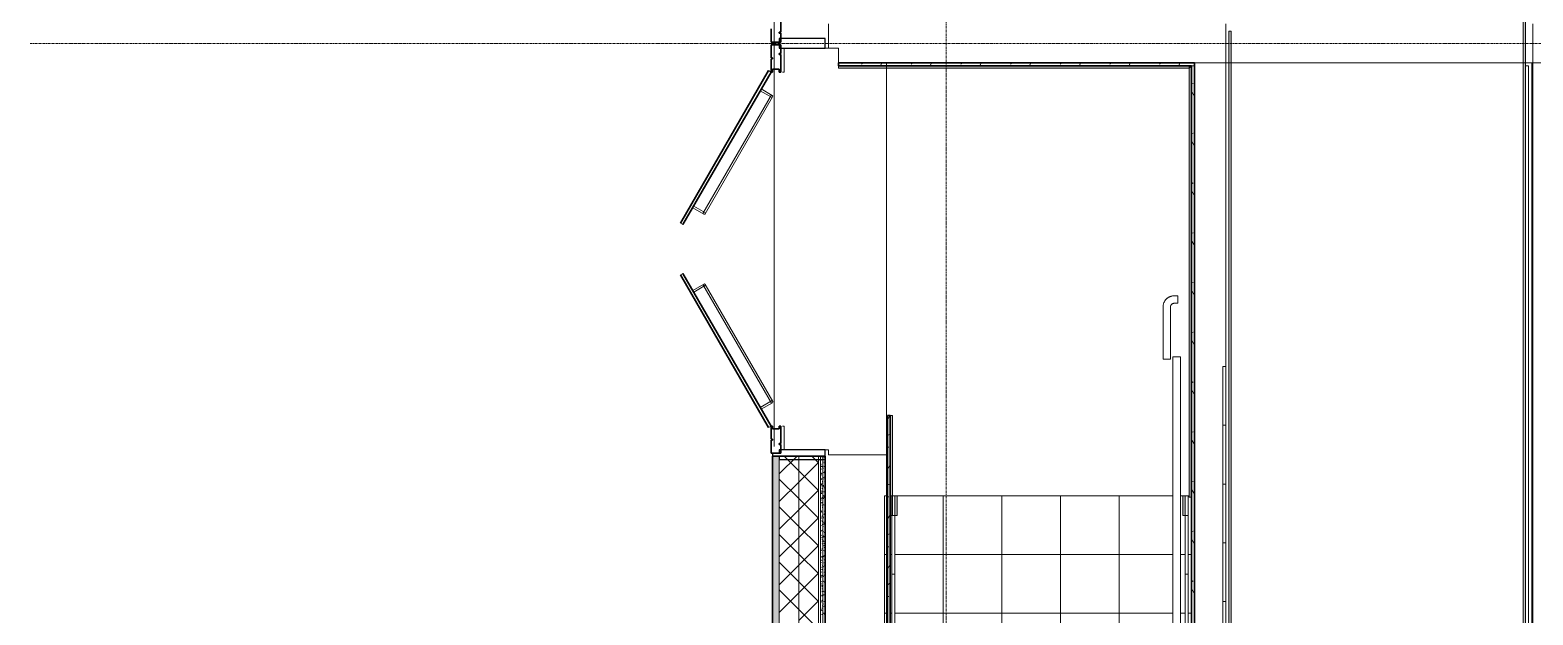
# Model space of a CAD drawing. Header units: millimetres. Extents: x -4948 to 42228, y -4856 to 69378.
# Drawn here: x -4948 to 2734, y 39174 to 42160 of the extents above; entities that cross this region are included whole.
import ezdxf

# ---------------------------------------------------------------- set-up
doc = ezdxf.new("R2010")
doc.units = ezdxf.units.MM
doc.linetypes.add('Линия сетки', pattern=[22.225, 12.7, -3.175, 3.175, -3.175])
doc.linetypes.add('Штрих 2_4 х 1_5 мм', pattern=[3.9, 2.4, -1.5])
for name, color, linetype, lineweight in [('A-DETL-THIN', 151, 'Continuous', 13), ('A-FLOR', 192, 'Continuous', 13), ('A-GLAZ-CURT', 52, 'Continuous', 9), ('A-GLAZ-CWMG', 51, 'Continuous', 9), ('A-PART', 2, 'Continuous', 9), ('A-WALL', 113, 'Continuous', 13), ('A-WALL-PATT', 111, 'Continuous', 13), ('I-WALL', 2, 'Continuous', 13), ('S-GRID', 1, 'Continuous', 30), ('S-STRS', 31, 'Continuous', 9), ('S-STRS-MBND', 31, 'Continuous', 9), ('Балясины', 7, 'Continuous', 9), ('Поручни', 7, 'Continuous', 9)]:
    doc.layers.add(name, color=color, linetype=linetype, lineweight=lineweight)

# ---------------------------------------------------------------- blocks, each defined once
blk = doc.blocks.new('Ограждение - 1 1_2_ Handrail-12537160-1 этаж отм_ _0_000 лотки')
at = {"layer": 'Балясины', "color": 253}
for p, q in [((-19.1, 0), (-19.1, -266.7)), ((-19.1, 0), (19.1, 0)), ((19.1, -266.7), (19.1, 0)), ((-38.1, -285.8), (-57.2, -285.8)), ((-57.2, -323.9), (-57.2, -285.8)), ((-57.2, -323.9), (-38.1, -323.9))]:
    blk.add_line(p, q, dxfattribs=at)
at = {"layer": 'Балясины', "color": 253, "flags": 128}
for points in [[(-38.1, -323.9), (-35.8, -323.8), (-33.5, -323.7), (-31.3, -323.4), (-29, -323.1), (-26.7, -322.7), (-24.5, -322.2), (-22.3, -321.6), (-20.1, -320.9), (-18, -320.2), (-15.8, -319.3), (-13.8, -318.4), (-11.7, -317.4), (-9.7, -316.3), (-7.7, -315.1), (-5.8, -313.9), (-4, -312.5), (-2.2, -311.1), (-0.4, -309.7), (1.3, -308.1), (2.9, -306.5), (4.5, -304.8), (5.9, -303.1), (7.4, -301.3), (8.7, -299.5), (10, -297.6), (11.2, -295.6), (12.3, -293.6), (13.3, -291.6), (14.3, -289.5), (15.2, -287.4), (16, -285.3), (16.7, -283.1), (17.3, -280.9), (17.8, -278.7), (18.2, -276.4), (18.6, -274.2), (18.8, -271.9), (19, -269.6), (19, -267.3), (19.1, -266.7)], [(-19.1, -266.7), (-19.1, -267.5), (-19.1, -268.2), (-19.2, -269), (-19.3, -269.7), (-19.4, -270.5), (-19.6, -271.2), (-19.8, -272), (-20, -272.7), (-20.3, -273.4), (-20.6, -274.1), (-20.9, -274.8), (-21.2, -275.5), (-21.6, -276.2), (-22, -276.8), (-22.4, -277.5), (-22.8, -278.1), (-23.3, -278.7), (-23.8, -279.3), (-24.3, -279.8), (-24.8, -280.4), (-25.4, -280.9), (-26, -281.4), (-26.6, -281.9), (-27.2, -282.3), (-27.8, -282.7), (-28.5, -283.1), (-29.1, -283.5), (-29.8, -283.8), (-30.5, -284.2), (-31.2, -284.5), (-31.9, -284.7), (-32.6, -285), (-33.4, -285.2), (-34.1, -285.3), (-34.9, -285.5), (-35.6, -285.6), (-36.4, -285.7), (-37.1, -285.7), (-37.9, -285.7), (-38.1, -285.8)]]:
    blk.add_lwpolyline(points, dxfattribs=at)
blk = doc.blocks.new('27ELB-RD-AR-0000-BIM_rvt-1-1 этаж отм_ _0_000 лотки')
at = {"layer": 'A-WALL-PATT', "lineweight": 5}
for points in [[(2696.3, 38756), (2696.3, 44377.1), (2684.3, 44377.1), (2684.3, 38756)], [(1178.9, 38757.1), (1190.9, 38757.1), (1190.9, 42154.2), (1178.9, 42154.2), (1178.9, 38858.5)], [(-816.1, 41965.1), (976.9, 41965.1), (988.9, 41977.1), (-816.1, 41977.1)], [(976.9, 39774.9), (988.9, 39774.9), (988.9, 41977.1), (976.9, 41977.1), (976.9, 39941.5)], [(-539.1, 39782.1), (-539.1, 40192.1), (-551.1, 40192.1), (-551.1, 39782.1)], [(-539.1, 39682.1), (-539.1, 39782.1), (-551.1, 39782.1), (-551.1, 39682.1)], [(956.4, 39682.1), (956.4, 39782.1), (944.4, 39782.1), (944.4, 39682.1)]]:
    blk.add_hatch(color=252, dxfattribs=at).paths.add_polyline_path(points, flags=0)
at = {"layer": 'A-WALL-PATT', "lineweight": 9}
for points in [[(-1118.2, 37899.1), (-1118.2, 39985.1), (-1153.2, 39985.1), (-1153.2, 37899.1)], [(-528.6, 39682.1), (-516.6, 39682.1), (-516.6, 39782.1), (-528.6, 39782.1)]]:
    blk.add_hatch(color=252, dxfattribs=at).paths.add_polyline_path(points, flags=0)
at = {"layer": 'A-DETL-THIN', "color": 252, "lineweight": 9}
blk.add_line((-1143.8, 44113.1), (-1143.8, 40033.1), dxfattribs=at)
at = {"layer": 'A-FLOR', "color": 252, "lineweight": 9}
for p, q in [((1163.9, 42192.1), (1163.9, 41992.1)), ((2733.9, 41992.1), (2733.9, 42192.1)), ((-1093.8, 42067.1), (-1093.8, 41946.1)), ((-866.3, 42067.1), (-883.2, 42067.1)), ((-816.1, 42067.1), (-866.3, 42067.1)), ((-816.1, 41992.1), (-816.1, 42067.1)), ((-1093.8, 41946.1), (-1101.3, 41946.1)), ((1163.9, 41992.1), (1178.9, 41992.1)), ((1178.9, 41992.1), (1163.9, 41992.1)), ((1163.9, 41992.1), (1163.9, 38957.1)), ((1190.9, 41992.1), (2684.3, 41992.1)), ((2684.3, 41992.1), (1190.9, 41992.1)), ((2696.3, 41992.1), (2733.9, 41992.1)), ((2733.9, 41992.1), (2696.3, 41992.1)), ((2733.9, 38612.1), (2733.9, 41992.1)), ((-1101.3, 40138.1), (-1093.8, 40138.1)), ((-1093.8, 40138.1), (-1093.8, 40017.1)), ((-883.2, 40017.1), (-866.3, 40017.1)), ((-866.3, 40017.1), (-866.3, 39992.1)), ((-866.3, 39992.1), (-566.1, 39992.1)), ((-516.6, 39782.1), (893.5, 39782.1)), ((931.6, 39782.1), (944.4, 39782.1)), ((971.4, 39782.1), (976.9, 39782.1))]:
    blk.add_line(p, q, dxfattribs=at)
at = {"layer": 'A-GLAZ-CURT', "color": 252, "lineweight": 35}
for p, q in [((-1110.7, 42149.1), (-1110.7, 42238.1)), ((-1160.7, 42166.1), (-1160.7, 42099.1)), ((-1160.7, 42099.1), (-1110.7, 42099.1)), ((-1118.7, 42144.1), (-1118.7, 42149.1)), ((-1118.7, 42149.1), (-1110.7, 42149.1)), ((-1110.7, 42144.1), (-1118.7, 42144.1)), ((-1110.7, 42099.1), (-1110.7, 42144.1)), ((-1160.7, 42085.1), (-1160.7, 42018.1)), ((-1110.7, 42085.1), (-1160.7, 42085.1)), ((-1118.7, 42035.1), (-1118.7, 42040.1)), ((-1118.7, 42040.1), (-1110.7, 42040.1)), ((-1110.7, 42035.1), (-1118.7, 42035.1)), ((-1110.7, 42040.1), (-1110.7, 42085.1)), ((-1110.7, 41946.1), (-1110.7, 42035.1)), ((-1173.7, 41953.6), (-1623.7, 41174.2)), ((-1160.7, 41946.1), (-1610.7, 41166.7)), ((-1160.7, 42018.1), (-1152.7, 42018.1)), ((-1152.7, 42013.1), (-1160.7, 42013.1)), ((-1160.7, 42013.1), (-1160.7, 41946.1)), ((-1160.7, 41946.1), (-1153.2, 41946.1)), ((-1153.2, 41946.1), (-1153.2, 41960.1)), ((-1153.2, 41960.1), (-1118.2, 41960.1)), ((-1152.7, 42018.1), (-1152.7, 42013.1)), ((-1118.2, 41960.1), (-1118.2, 41946.1)), ((-1118.2, 41946.1), (-1110.7, 41946.1)), ((-1173.7, 40130.6), (-1623.7, 40910)), ((-1160.7, 40138.1), (-1610.7, 40917.5)), ((-1153.2, 40138.1), (-1160.7, 40138.1)), ((-1160.7, 40138.1), (-1160.7, 40071.1)), ((-1153.2, 40124.1), (-1153.2, 40138.1)), ((-1118.2, 40124.1), (-1153.2, 40124.1)), ((-1110.7, 40138.1), (-1118.2, 40138.1)), ((-1118.2, 40138.1), (-1118.2, 40124.1)), ((-1110.7, 40049.1), (-1110.7, 40138.1)), ((-1160.7, 40071.1), (-1152.7, 40071.1)), ((-1160.7, 40066.1), (-1160.7, 39999.1)), ((-1152.7, 40066.1), (-1160.7, 40066.1)), ((-1152.7, 40071.1), (-1152.7, 40066.1)), ((-1118.7, 40044.1), (-1118.7, 40049.1)), ((-1118.7, 40049.1), (-1110.7, 40049.1)), ((-1110.7, 40044.1), (-1118.7, 40044.1)), ((-1110.7, 39999.1), (-1110.7, 40044.1)), ((-1160.7, 39999.1), (-1110.7, 39999.1))]:
    blk.add_line(p, q, dxfattribs=at)
at = {"layer": 'A-GLAZ-CURT', "color": 252}
for p, q in [((-1160.7, 41946.1), (-1173.7, 41953.6)), ((-1508.4, 41223.1), (-1158.4, 41829.3)), ((-1497.3, 41222.4), (-1152.3, 41820)), ((-1154.8, 41815.7), (-1215.7, 41850.8)), ((-1154.1, 41826.8), (-1210.7, 41859.5)), ((-1504.1, 41220.6), (-1560.7, 41253.3)), ((-1494.8, 41226.8), (-1555.7, 41261.9)), ((-1610.7, 41166.7), (-1623.7, 41174.2)), ((-1610.7, 40917.5), (-1623.7, 40910)), ((-1504.1, 40863.6), (-1560.7, 40830.9)), ((-1494.8, 40857.4), (-1555.7, 40822.3)), ((-1508.4, 40861.1), (-1158.3, 40254.6)), ((-1497.3, 40861.7), (-1152.1, 40263.9)), ((-1154.6, 40268.2), (-1215.5, 40233.1)), ((-1153.9, 40257.1), (-1210.5, 40224.4)), ((-1160.7, 40138.1), (-1173.7, 40130.6))]:
    blk.add_line(p, q, dxfattribs=at)
for centre, start, end in [((-1156.6, 41822.5), 330, 60), ((-1501.6, 41224.9), 240, 330), ((-1501.6, 40859.2), 30, 120), ((-1156.4, 40261.4), 300, 30)]:
    blk.add_arc(centre, 5, start, end, dxfattribs=at)
at = {"layer": 'A-GLAZ-CWMG', "color": 252, "lineweight": 25, "extrusion": (0, 0, -1)}
for p, q in [((-1118.2, 42099.1), (-1153.2, 42099.1)), ((-1153.2, 42099.1), (-1153.2, 42085.1)), ((-883.2, 42117.1), (-1118.2, 42117.1)), ((-1118.2, 42117.1), (-1118.2, 42099.1)), ((-883.2, 42067.1), (-883.2, 42117.1)), ((-1153.2, 42085.1), (-1118.2, 42085.1)), ((-1118.2, 42085.1), (-1118.2, 42067.1)), ((-1118.2, 42067.1), (-883.2, 42067.1)), ((-1118.2, 39999.1), (-1153.2, 39999.1)), ((-1153.2, 39999.1), (-1153.2, 39985.1)), ((-1153.2, 39985.1), (-1118.2, 39985.1)), ((-883.2, 40017.1), (-1118.2, 40017.1)), ((-1118.2, 40017.1), (-1118.2, 39999.1)), ((-1118.2, 39985.1), (-1118.2, 39967.1)), ((-1118.2, 39967.1), (-883.2, 39967.1)), ((-883.2, 39967.1), (-883.2, 40017.1))]:
    blk.add_line(p, q, dxfattribs=at)
at = {"layer": 'A-PART', "color": 252, "lineweight": 18}
for p, q in [((1003.9, 41977.1), (988.9, 41977.1)), ((988.9, 41977.1), (988.9, 36490.4)), ((1003.9, 36490.4), (1003.9, 41977.1))]:
    blk.add_line(p, q, dxfattribs=at)
at = {"layer": 'A-PART', "color": 252}
for p, q in [((-543.6, 39682.1), (-543.6, 39782.1)), ((-543.6, 39782.1), (-528.6, 39782.1)), ((-528.6, 39782.1), (-528.6, 39682.1)), ((956.4, 39682.1), (956.4, 39782.1)), ((956.4, 39782.1), (971.4, 39782.1)), ((971.4, 39782.1), (971.4, 39682.1)), ((-543.6, 39382.1), (-543.6, 39682.1)), ((-543.6, 39682.1), (-528.6, 39682.1)), ((-528.6, 39682.1), (-528.6, 39382.1)), ((956.4, 39382.1), (956.4, 39682.1)), ((956.4, 39682.1), (971.4, 39682.1)), ((971.4, 39682.1), (971.4, 39382.1)), ((-543.6, 39082.1), (-543.6, 39382.1)), ((-543.6, 39382.1), (-528.6, 39382.1)), ((-528.6, 39382.1), (-528.6, 39082.1)), ((956.4, 39082.1), (956.4, 39382.1)), ((956.4, 39382.1), (971.4, 39382.1)), ((971.4, 39382.1), (971.4, 39082.1))]:
    blk.add_line(p, q, dxfattribs=at)
at = {"layer": 'A-WALL', "color": 252, "lineweight": 35}
for p, q in [((-1153.2, 39985.1), (-1153.2, 37899.1)), ((-883.2, 39985.1), (-1153.2, 39985.1)), ((-883.2, 37899.1), (-883.2, 39985.1))]:
    blk.add_line(p, q, dxfattribs=at)
at = {"layer": 'A-WALL', "color": 252, "lineweight": 9}
for p, q in [((-1118.2, 37899.1), (-1118.2, 39985.1)), ((-1018.2, 37899.1), (-1018.2, 39985.1)), ((-918.2, 37899.1), (-918.2, 39985.1)), ((-908.2, 37899.1), (-908.2, 39985.1)), ((-895.7, 37899.1), (-895.7, 39985.1))]:
    blk.add_line(p, q, dxfattribs=at)
at = {"layer": 'A-WALL-PATT', "color": 252, "lineweight": 9}
for p, q in [((2684.3, 44377.1), (2684.3, 38756)), ((2696.3, 38756), (2696.3, 44377.1)), ((1178.9, 42154.2), (1190.9, 42154.2)), ((1178.9, 38757.1), (1178.9, 42154.2)), ((1190.9, 42154.2), (1190.9, 38757.1)), ((-816.1, 41965.1), (-816.1, 41977.1)), ((-816.1, 41965.1), (976.9, 41965.1)), ((976.9, 39774.9), (976.9, 41977.1)), ((988.9, 41977.1), (976.9, 41965.1)), ((-551.1, 40192.1), (-539.1, 40192.1)), ((-539.1, 39782.1), (-539.1, 40192.1)), ((-539.1, 39782.1), (-551.1, 39782.1)), ((-551.1, 39782.1), (-539.1, 39782.1)), ((-539.1, 39682.1), (-539.1, 39782.1)), ((-516.6, 39782.1), (-528.6, 39782.1)), ((-528.6, 39782.1), (-528.6, 39682.1)), ((-516.6, 39682.1), (-516.6, 39782.1)), ((944.4, 39782.1), (944.4, 39682.1)), ((956.4, 39782.1), (944.4, 39782.1)), ((956.4, 39682.1), (956.4, 39782.1)), ((988.9, 39774.9), (976.9, 39774.9)), ((-539.1, 39682.1), (-551.1, 39682.1)), ((-528.6, 39682.1), (-516.6, 39682.1)), ((944.4, 39682.1), (956.4, 39682.1))]:
    blk.add_line(p, q, dxfattribs=at)
at = {"layer": 'A-WALL-PATT', "color": 252, "linetype": 'Continuous', "lineweight": 9}
for p, q in [((-698.6, 41986), (-686.5, 41992.1)), ((-601.4, 41977.1), (-593.9, 41992.1)), ((-444.6, 41986), (-432.5, 41992.1)), ((-347.4, 41977.1), (-339.9, 41992.1)), ((-190.6, 41986), (-178.5, 41992.1)), ((-93.4, 41977.1), (-85.9, 41992.1)), ((63.4, 41986), (75.5, 41992.1)), ((160.6, 41977.1), (168.1, 41992.1)), ((317.4, 41986), (329.5, 41992.1)), ((414.6, 41977.1), (422.1, 41992.1)), ((571.4, 41986), (583.5, 41992.1)), ((668.6, 41977.1), (676.1, 41992.1)), ((825.4, 41986), (837.5, 41992.1)), ((922.6, 41977.1), (930.1, 41992.1)), ((988.9, 41883.6), (996.5, 41887.4)), ((1003.9, 41820), (988.9, 41850)), ((988.9, 41629.6), (996.5, 41633.4)), ((1003.9, 41566), (988.9, 41596)), ((988.9, 41375.6), (996.5, 41379.4)), ((1003.9, 41312), (988.9, 41342)), ((988.9, 41121.6), (996.5, 41125.4)), ((1003.9, 41058), (988.9, 41088)), ((988.9, 40867.6), (996.5, 40871.4)), ((1003.9, 40804), (988.9, 40834)), ((988.9, 40613.6), (996.5, 40617.4)), ((1003.9, 40550), (988.9, 40580)), ((988.9, 40359.6), (996.5, 40363.4)), ((1003.9, 40296), (988.9, 40326)), ((-566.1, 40168.1), (-555.8, 40188.8)), ((988.9, 40105.6), (996.5, 40109.4)), ((-566.1, 40090.1), (-551.1, 40097.6)), ((-566.1, 40030.4), (-558.8, 40030.4)), ((1003.9, 40042), (988.9, 40072)), ((-1118.2, 39894), (-1027.1, 39985.1)), ((-1018.2, 39909), (-1094.2, 39985.1)), ((-1018.2, 39852.6), (-918.2, 39952.6)), ((-918.2, 39950.5), (-952.8, 39985.1)), ((-908.2, 39961.8), (-906.5, 39960.7)), ((-908, 39982.5), (-905.5, 39980.2)), ((-906.9, 39964.1), (-903.6, 39964.6)), ((-906.5, 39966.6), (-903.9, 39968.7)), ((-900.3, 39982), (-897.4, 39980.2)), ((-896.6, 39965.5), (-895.7, 39965.6)), ((-895.7, 39965.6), (-893.2, 39965.9)), ((-895.3, 39970.9), (-893, 39968.8)), ((-893, 39968.8), (-893, 39968.8)), ((-893, 39968.8), (-890.5, 39966.5)), ((-891.2, 39978.4), (-888.5, 39980.4)), ((-890.4, 39953.9), (-887.7, 39956)), ((-890, 39950.2), (-887.2, 39948.4)), ((-918.2, 39809), (-1018.2, 39909)), ((-908.2, 39886), (-906.2, 39884.7)), ((-907.5, 39935.9), (-905.1, 39933.8)), ((-907.3, 39898.3), (-904, 39898.8)), ((-906.2, 39888.7), (-903.7, 39886.4)), ((-905.7, 39942.2), (-903.1, 39944.2)), ((-905.1, 39933.8), (-905.1, 39933.8)), ((-905.1, 39933.8), (-902.7, 39931.5)), ((-904.9, 39917.7), (-902.3, 39919.7)), ((-904.4, 39934.1), (-901.6, 39932.3)), ((-904.1, 39893.2), (-901.5, 39895.3)), ((-903.3, 39868.8), (-900.7, 39870.8)), ((-902.6, 39931.8), (-899.3, 39932.3)), ((-899, 39930.7), (-896.2, 39928.9)), ((-895.2, 39932.8), (-891.9, 39933.2)), ((-894.1, 39923.7), (-891.6, 39921.4)), ((-894.1, 39902.3), (-891.3, 39900.5)), ((-893.6, 39877.1), (-891.2, 39874.9)), ((-891.2, 39874.9), (-891.2, 39874.9)), ((-891.2, 39874.9), (-888.8, 39872.7)), ((-890.9, 39900.5), (-887.6, 39900.9)), ((-889.6, 39929.4), (-886.9, 39931.5)), ((-888.8, 39905), (-886.1, 39907)), ((-888.8, 39898.9), (-885.9, 39897.1)), ((-888, 39880.5), (-885.3, 39882.5)), ((-884.9, 39934.2), (-883.2, 39934.4)), ((-883.9, 39870.5), (-883.2, 39870)), ((-883.5, 39901.5), (-883.2, 39901.5)), ((-566.1, 39914.1), (-555.8, 39934.8)), ((-1018.2, 39767.6), (-1118.2, 39867.6)), ((-1118.2, 39752.6), (-1018.2, 39852.6)), ((-1018.2, 39711.2), (-918.2, 39811.2)), ((-907.8, 39835.2), (-905, 39833.4)), ((-906.4, 39799.8), (-903.1, 39800.2)), ((-905.9, 39865.6), (-902.6, 39866.1)), ((-905.7, 39842.1), (-903.4, 39839.9)), ((-904.5, 39794.8), (-902, 39792.5)), ((-903.4, 39839.9), (-903.4, 39839.9)), ((-903.4, 39839.9), (-900.9, 39837.7)), ((-902.9, 39806.8), (-900.1, 39805)), ((-902.5, 39844.3), (-899.9, 39846.3)), ((-901.7, 39833.3), (-898.3, 39833.7)), ((-901.7, 39819.8), (-899.1, 39821.9)), ((-900.9, 39795.3), (-898.3, 39797.4)), ((-898.8, 39854.7), (-896, 39852.9)), ((-897.5, 39803.4), (-895.7, 39802.2)), ((-895.7, 39802.2), (-894.7, 39801.6)), ((-895.6, 39867), (-892.3, 39867.4)), ((-894.2, 39834.3), (-890.9, 39834.7)), ((-892.3, 39829.8), (-889.9, 39827.5)), ((-890, 39802), (-886.6, 39802.4)), ((-888.5, 39822.9), (-885.7, 39821.1)), ((-887.2, 39856), (-884.5, 39858.1)), ((-886.4, 39831.6), (-883.7, 39833.6)), ((-885.6, 39807.1), (-883.2, 39809)), ((-883.9, 39835.6), (-883.2, 39835.7)), ((-566.1, 39836.1), (-551.1, 39843.6)), ((988.9, 39851.6), (996.5, 39855.4)), ((1003.9, 39788), (988.9, 39818)), ((-1018.2, 39626.2), (-1118.2, 39726.2)), ((-918.2, 39667.6), (-1018.2, 39767.6)), ((-907.6, 39759.2), (-904.7, 39757.4)), ((-905, 39767.1), (-901.7, 39767.5)), ((-904, 39748.2), (-901.7, 39746.1)), ((-901.7, 39746.1), (-901.7, 39746.1)), ((-901.7, 39746.1), (-899.2, 39743.8)), ((-900.7, 39734.8), (-897.4, 39735.2)), ((-900.1, 39770.9), (-897.5, 39772.9)), ((-899.3, 39746.4), (-896.7, 39748.4)), ((-898.5, 39721.9), (-895.9, 39724)), ((-897.3, 39727.4), (-895.7, 39726.4)), ((-895.7, 39726.4), (-894.5, 39725.6)), ((-894.7, 39768.5), (-891.4, 39768.9)), ((-893.3, 39735.8), (-890, 39736.2)), ((-892.6, 39775), (-889.8, 39773.2)), ((-891.8, 39783.2), (-889.5, 39781.1)), ((-890.6, 39735.9), (-888.1, 39733.7)), ((-889.5, 39781.1), (-889.5, 39781.1)), ((-889.5, 39781.1), (-887, 39778.8)), ((-887.3, 39771.6), (-884.5, 39769.8)), ((-884.8, 39782.6), (-883.2, 39783.9)), ((-884, 39758.2), (-883.2, 39758.8)), ((-883.2, 39733.7), (-883.2, 39733.7)), ((-566.1, 39776.4), (-558.8, 39776.4)), ((-1118.2, 39611.2), (-1018.2, 39711.2)), ((-1018.2, 39569.8), (-918.2, 39669.8)), ((-906.3, 39707.9), (-903.5, 39706.1)), ((-905.4, 39701.3), (-902.1, 39701.7)), ((-904.1, 39668.6), (-900.7, 39669)), ((-902.8, 39700.9), (-900.3, 39698.7)), ((-902.3, 39654.4), (-899.9, 39652.2)), ((-901.4, 39679.5), (-898.6, 39677.7)), ((-899.9, 39652.2), (-899.9, 39652.2)), ((-899.9, 39652.2), (-897.4, 39650)), ((-897.7, 39697.5), (-895.7, 39699)), ((-896.9, 39673), (-895.7, 39674)), ((-896.1, 39676.1), (-895.7, 39675.9)), ((-896.1, 39648.5), (-895.7, 39648.9)), ((-895.7, 39699), (-895.1, 39699.5)), ((-895.7, 39675.9), (-893.2, 39674.3)), ((-895.7, 39674), (-894.3, 39675)), ((-895.7, 39648.9), (-893.5, 39650.6)), ((-893.7, 39669.9), (-890.4, 39670.4)), ((-891.2, 39647.7), (-888.3, 39645.9)), ((-890.1, 39689.4), (-887.8, 39687.2)), ((-889, 39703.4), (-885.7, 39703.9)), ((-888.9, 39642.1), (-886.4, 39639.8)), ((-887.8, 39687.2), (-887.8, 39687.2)), ((-887.8, 39687.2), (-885.3, 39685)), ((-887, 39695.6), (-884.2, 39693.8)), ((-885.8, 39644.3), (-883.2, 39642.6)), ((-566.1, 39660.1), (-555.8, 39680.8)), ((-1018.2, 39484.8), (-1118.2, 39584.8)), ((-1118.2, 39469.8), (-1018.2, 39569.8)), ((-918.2, 39526.2), (-1018.2, 39626.2)), ((-908.2, 39582.7), (-907.4, 39582.2)), ((-908.2, 39569.4), (-907.2, 39569.5)), ((-908.2, 39564), (-907.4, 39564.6)), ((-906.1, 39632), (-903.3, 39630.2)), ((-904.8, 39580.6), (-902, 39578.8)), ((-904.5, 39602.8), (-901.2, 39603.2)), ((-903.1, 39570.1), (-899.8, 39570.5)), ((-901, 39607.1), (-898.5, 39604.8)), ((-899.8, 39636.3), (-896.5, 39636.7)), ((-895.8, 39600.1), (-895.7, 39600)), ((-895.7, 39600), (-893, 39598.3)), ((-895.3, 39624), (-892.7, 39626.1)), ((-894.5, 39599.6), (-891.9, 39601.6)), ((-893.7, 39575.1), (-891.1, 39577.1)), ((-892.8, 39571.4), (-889.5, 39571.9)), ((-892.4, 39637.2), (-889, 39637.7)), ((-888.4, 39595.5), (-886, 39593.4)), ((-888.1, 39604.9), (-884.7, 39605.4)), ((-886, 39593.4), (-886, 39593.4)), ((-886, 39593.4), (-883.6, 39591.1)), ((-885.6, 39568.3), (-883.2, 39566.8)), ((-566.1, 39582.1), (-551.1, 39589.6)), ((988.9, 39597.6), (996.5, 39601.4)), ((1003.9, 39534), (988.9, 39564)), ((-1018.2, 39428.3), (-918.2, 39528.3)), ((-918.2, 39384.8), (-1018.2, 39484.8)), ((-908.2, 39538.9), (-906.6, 39540.1)), ((-908.2, 39521.4), (-907.9, 39521.1)), ((-908.2, 39513.9), (-905.8, 39515.6)), ((-907.7, 39489.1), (-905, 39491.2)), ((-904.6, 39504.7), (-901.8, 39502.9)), ((-903.6, 39504.2), (-900.2, 39504.7)), ((-900.5, 39560.5), (-898.2, 39558.4)), ((-899.9, 39552.2), (-897.1, 39550.4)), ((-899.3, 39513.2), (-896.8, 39511)), ((-898.8, 39537.7), (-895.7, 39538.2)), ((-898.2, 39558.4), (-898.2, 39558.4)), ((-898.2, 39558.4), (-895.7, 39556.1)), ((-895.7, 39538.2), (-895.5, 39538.2)), ((-894.6, 39548.8), (-891.8, 39547)), ((-892.9, 39550.6), (-890.3, 39552.7)), ((-892.1, 39526.2), (-889.5, 39528.2)), ((-891.4, 39538.7), (-888.1, 39539.2)), ((-891.3, 39501.7), (-888.7, 39503.7)), ((-889.7, 39520.4), (-886.9, 39518.6)), ((-887.1, 39548.2), (-884.7, 39546)), ((-887.1, 39506.4), (-883.8, 39506.8)), ((-886.6, 39501.7), (-884.3, 39499.5)), ((-884.3, 39517), (-883.2, 39516.3)), ((-884.3, 39499.5), (-884.3, 39499.5)), ((-884.3, 39499.5), (-883.2, 39498.5)), ((-566.1, 39522.4), (-558.8, 39522.4)), ((-1018.2, 39343.3), (-1118.2, 39443.3)), ((-1118.2, 39328.3), (-1018.2, 39428.3)), ((-908.2, 39470.7), (-906.3, 39471)), ((-908.2, 39456.4), (-905.9, 39455)), ((-908.2, 39429.1), (-906.1, 39427.3)), ((-906.9, 39464.7), (-904.2, 39466.7)), ((-906.1, 39440.2), (-903.4, 39442.2)), ((-905.3, 39415.7), (-902.6, 39417.8)), ((-903.4, 39453.3), (-900.5, 39451.5)), ((-902.2, 39471.5), (-898.9, 39472)), ((-898.8, 39466.7), (-896.4, 39464.5)), ((-898.5, 39425), (-895.7, 39423.2)), ((-897.9, 39439.2), (-895.7, 39439.5)), ((-897.5, 39419.4), (-895.7, 39417.7)), ((-896.4, 39464.5), (-896.4, 39464.5)), ((-896.4, 39464.5), (-895.7, 39463.8)), ((-895.7, 39463.8), (-894, 39462.3)), ((-895.7, 39439.5), (-894.6, 39439.7)), ((-895.7, 39423.2), (-895.6, 39423.2)), ((-895.7, 39417.7), (-895.1, 39417.1)), ((-894.3, 39472.9), (-891.5, 39471.1)), ((-893.1, 39421.5), (-890.3, 39419.7)), ((-891.9, 39472.9), (-888.5, 39473.3)), ((-890.5, 39477.2), (-887.9, 39479.3)), ((-890.5, 39440.2), (-887.1, 39440.6)), ((-889.7, 39452.8), (-887.1, 39454.8)), ((-888.9, 39428.3), (-886.3, 39430.3)), ((-886.2, 39407.9), (-883.2, 39408.3)), ((-885.4, 39454.4), (-883.2, 39452.3)), ((-884.1, 39441.1), (-883.2, 39440.5)), ((-566.1, 39406.1), (-555.8, 39426.8)), ((-1018.2, 39286.9), (-918.2, 39386.9)), ((-918.2, 39243.3), (-1018.2, 39343.3)), ((-908.2, 39383), (-907.2, 39382.1)), ((-908.2, 39372.1), (-905.3, 39372.5)), ((-908.2, 39336.9), (-906.9, 39335.7)), ((-906.9, 39335.7), (-906.9, 39335.7)), ((-906.9, 39335.7), (-904.4, 39333.4)), ((-904.5, 39391.3), (-901.8, 39393.3)), ((-903.7, 39366.8), (-901, 39368.8)), ((-903.1, 39377.4), (-900.3, 39375.6)), ((-902.9, 39342.3), (-900.2, 39344.3)), ((-902.6, 39405.7), (-899.3, 39406.1)), ((-901.2, 39373), (-897.9, 39373.4)), ((-897.1, 39372.8), (-895.7, 39371.5)), ((-896.9, 39340.7), (-895.7, 39340.9)), ((-895.7, 39371.5), (-894.7, 39370.7)), ((-895.7, 39340.9), (-893.6, 39341.1)), ((-894.7, 39370.7), (-894.7, 39370.7)), ((-894.7, 39370.7), (-892.2, 39368.4)), ((-892.9, 39345.6), (-890, 39343.8)), ((-890.9, 39374.4), (-887.6, 39374.8)), ((-889.5, 39341.7), (-886.2, 39342.1)), ((-888.2, 39393.2), (-885.4, 39391.4)), ((-888.1, 39403.8), (-885.5, 39405.9)), ((-887.3, 39379.3), (-884.7, 39381.4)), ((-886.5, 39354.9), (-883.9, 39356.9)), ((-885.7, 39330.4), (-883.2, 39332.4)), ((-884.9, 39407.8), (-883.2, 39406.2)), ((-883.7, 39360.5), (-883.2, 39360.1)), ((-566.1, 39328.1), (-551.1, 39335.6)), ((988.9, 39343.6), (996.5, 39347.4)), ((-1018.2, 39201.9), (-1118.2, 39301.9)), ((-1118.2, 39186.9), (-1018.2, 39286.9)), ((-908, 39290.5), (-905.5, 39288.3)), ((-907.7, 39273.5), (-904.4, 39273.9)), ((-907.2, 39329.5), (-904.4, 39327.7)), ((-902.1, 39317.8), (-899.4, 39319.9)), ((-901.9, 39326.1), (-899.1, 39324.3)), ((-901.7, 39307.2), (-898.4, 39307.6)), ((-901.3, 39293.4), (-898.6, 39295.4)), ((-900.5, 39268.9), (-897.8, 39270.9)), ((-900.3, 39274.5), (-897, 39274.9)), ((-897, 39297.7), (-895.7, 39296.8)), ((-895.8, 39325.5), (-895.7, 39325.4)), ((-895.7, 39325.4), (-893.3, 39323.3)), ((-895.7, 39296.8), (-894.2, 39295.9)), ((-895.3, 39279), (-893, 39276.8)), ((-893, 39276.8), (-893, 39276.8)), ((-893, 39276.8), (-890.5, 39274.6)), ((-891.6, 39294.3), (-888.8, 39292.5)), ((-890, 39275.8), (-886.6, 39276.3)), ((-886.7, 39265.9), (-883.9, 39264.1)), ((-885.2, 39309.3), (-883.2, 39309.6)), ((-884.9, 39305.9), (-883.2, 39307.3)), ((-884.1, 39281.5), (-883.2, 39282.2)), ((-883.3, 39257), (-883.2, 39257.1)), ((-883.2, 39314), (-883.2, 39314)), ((-566.1, 39268.4), (-558.8, 39268.4)), ((1003.9, 39280), (988.9, 39310)), ((-1018.2, 39145.5), (-918.2, 39245.5)), ((-918.2, 39101.9), (-1018.2, 39201.9)), ((-908.2, 39229), (-907.8, 39228.8)), ((-908.2, 39207.7), (-907.7, 39207.7)), ((-907.5, 39244), (-905.1, 39241.8)), ((-906.2, 39196.7), (-903.8, 39194.4)), ((-905.8, 39202.2), (-902.9, 39200.4)), ((-905.1, 39241.8), (-905.1, 39241.8)), ((-905.1, 39241.8), (-902.7, 39239.6)), ((-901.6, 39250.1), (-898.8, 39248.3)), ((-900.7, 39208.7), (-897.4, 39209.1)), ((-900.4, 39198.8), (-897.6, 39197)), ((-899.7, 39244.4), (-897, 39246.5)), ((-898.9, 39220), (-896.2, 39222)), ((-898.1, 39195.5), (-895.7, 39197.3)), ((-896, 39242.2), (-895.7, 39242.2)), ((-895.7, 39242.2), (-892.7, 39242.6)), ((-895.7, 39197.3), (-895.4, 39197.5)), ((-894.1, 39231.7), (-891.6, 39229.4)), ((-893.6, 39185.1), (-891.2, 39183)), ((-891.4, 39218.3), (-888.6, 39216.5)), ((-891.2, 39183), (-891.2, 39183)), ((-891.2, 39183), (-888.8, 39180.7)), ((-889, 39177.3), (-885.7, 39177.8)), ((-888.6, 39243.1), (-885.3, 39243.6)), ((-884.3, 39210.8), (-883.2, 39211)), ((-906.8, 39175), (-903.4, 39175.4)), ((-899.4, 39176), (-896, 39176.4))]:
    blk.add_line(p, q, dxfattribs=at)
at = {"layer": 'I-WALL', "color": 252, "lineweight": 35}
for p, q in [((1003.9, 41992.1), (-816.1, 41992.1)), ((-816.1, 41992.1), (-816.1, 41977.1)), ((-816.1, 41977.1), (988.9, 41977.1)), ((988.9, 41977.1), (988.9, 36490.4)), ((1003.9, 41977.1), (1003.9, 41992.1)), ((1003.9, 36490.4), (1003.9, 41977.1)), ((-566.1, 40192.1), (-566.1, 36288.4)), ((-551.1, 40192.1), (-566.1, 40192.1)), ((-551.1, 34192.1), (-551.1, 40192.1))]:
    blk.add_line(p, q, dxfattribs=at)
at = {"layer": 'I-WALL', "color": 252, "lineweight": 9}
for p, q in [((2696.3, 38756), (2696.3, 41977.1)), ((2711.3, 41977.1), (2696.3, 41977.1)), ((2711.3, 41977.1), (2711.3, 38756)), ((-543.6, 39682.1), (-543.6, 39782.1)), ((-543.6, 39782.1), (-528.6, 39782.1)), ((-528.6, 39782.1), (-528.6, 39682.1)), ((956.4, 39682.1), (956.4, 39782.1)), ((956.4, 39782.1), (971.4, 39782.1)), ((971.4, 39782.1), (971.4, 39682.1)), ((-543.6, 39382.1), (-543.6, 39682.1)), ((-543.6, 39682.1), (-528.6, 39682.1)), ((-528.6, 39682.1), (-528.6, 39382.1)), ((956.4, 39382.1), (956.4, 39682.1)), ((956.4, 39682.1), (971.4, 39682.1)), ((971.4, 39682.1), (971.4, 39382.1)), ((-543.6, 39082.1), (-543.6, 39382.1)), ((-543.6, 39382.1), (-528.6, 39382.1)), ((-528.6, 39382.1), (-528.6, 39082.1)), ((956.4, 39082.1), (956.4, 39382.1)), ((956.4, 39382.1), (971.4, 39382.1)), ((971.4, 39382.1), (971.4, 39082.1))]:
    blk.add_line(p, q, dxfattribs=at)
at = {"layer": 'S-STRS', "color": 252}
for p, q in [((1163.9, 40442.1), (1148.9, 40442.1)), ((1148.9, 40442.1), (1148.9, 40142.1)), ((1148.9, 40142.1), (1148.9, 39842.1)), ((1163.9, 40142.1), (1148.9, 40142.1)), ((1148.9, 39842.1), (1148.9, 39542.1)), ((1163.9, 39842.1), (1148.9, 39842.1)), ((-581.1, 39782.1), (-566.1, 39782.1)), ((-581.1, 39482.1), (-581.1, 39782.1)), ((-516.6, 39782.1), (893.5, 39782.1)), ((931.6, 39782.1), (944.4, 39782.1)), ((971.4, 39782.1), (976.9, 39782.1)), ((1148.9, 39542.1), (1148.9, 39242.1)), ((1163.9, 39542.1), (1148.9, 39542.1)), ((-581.1, 39182.1), (-581.1, 39482.1)), ((-581.1, 39482.1), (-566.1, 39482.1)), ((-551.1, 39482.1), (-543.6, 39482.1)), ((-528.6, 39482.1), (893.5, 39482.1)), ((931.6, 39482.1), (956.4, 39482.1)), ((971.4, 39482.1), (988.9, 39482.1)), ((-581.1, 38882.1), (-581.1, 39182.1)), ((-581.1, 39182.1), (-566.1, 39182.1)), ((-551.1, 39182.1), (-543.6, 39182.1)), ((-528.6, 39182.1), (893.5, 39182.1)), ((931.6, 39182.1), (956.4, 39182.1)), ((971.4, 39182.1), (988.9, 39182.1)), ((1148.9, 39242.1), (1148.9, 38942.1)), ((1163.9, 39242.1), (1148.9, 39242.1))]:
    blk.add_line(p, q, dxfattribs=at)
at = {"layer": 'S-STRS', "color": 252, "linetype": 'Штрих 2_4 х 1_5 мм'}
for p, q in [((1163.9, 40442.1), (1148.9, 40442.1)), ((1163.9, 40142.1), (1148.9, 40142.1)), ((1163.9, 39842.1), (1148.9, 39842.1)), ((1163.9, 39542.1), (1148.9, 39542.1)), ((-581.1, 39482.1), (-566.1, 39482.1)), ((-551.1, 39482.1), (-543.6, 39482.1)), ((-528.6, 39482.1), (893.5, 39482.1)), ((931.6, 39482.1), (956.4, 39482.1)), ((971.4, 39482.1), (988.9, 39482.1)), ((-581.1, 39182.1), (-566.1, 39182.1)), ((-551.1, 39182.1), (-543.6, 39182.1)), ((-528.6, 39182.1), (893.5, 39182.1)), ((931.6, 39182.1), (956.4, 39182.1)), ((971.4, 39182.1), (988.9, 39182.1)), ((1163.9, 39242.1), (1148.9, 39242.1))]:
    blk.add_line(p, q, dxfattribs=at)
at = {"layer": 'S-STRS', "color": 252, "linetype": 'Continuous'}
for p, q in [((1148.9, 40142.1), (1163.9, 40142.1)), ((1148.9, 39842.1), (1163.9, 39842.1)), ((-581.1, 39782.1), (-581.1, 39482.1)), ((-281.1, 39782.1), (-281.1, 39482.1)), ((18.9, 39782.1), (18.9, 39482.1)), ((318.9, 39782.1), (318.9, 39482.1)), ((618.9, 39782.1), (618.9, 39482.1)), ((1148.9, 39542.1), (1163.9, 39542.1)), ((-566.1, 39482.1), (-581.1, 39482.1)), ((-581.1, 39482.1), (-581.1, 39182.1)), ((-543.6, 39482.1), (-551.1, 39482.1)), ((893.5, 39482.1), (-528.6, 39482.1)), ((-281.1, 39482.1), (-281.1, 39182.1)), ((18.9, 39482.1), (18.9, 39182.1)), ((318.9, 39482.1), (318.9, 39182.1)), ((618.9, 39482.1), (618.9, 39182.1)), ((956.4, 39482.1), (931.6, 39482.1)), ((988.9, 39482.1), (971.4, 39482.1)), ((-566.1, 39182.1), (-581.1, 39182.1)), ((-581.1, 39182.1), (-581.1, 38882.1)), ((-543.6, 39182.1), (-551.1, 39182.1)), ((893.5, 39182.1), (-528.6, 39182.1)), ((-281.1, 39182.1), (-281.1, 38882.1)), ((18.9, 39182.1), (18.9, 38882.1)), ((318.9, 39182.1), (318.9, 38882.1)), ((618.9, 39182.1), (618.9, 38882.1)), ((956.4, 39182.1), (931.6, 39182.1)), ((988.9, 39182.1), (971.4, 39182.1)), ((1148.9, 39242.1), (1163.9, 39242.1))]:
    blk.add_line(p, q, dxfattribs=at)
at = {"layer": 'S-STRS-MBND', "color": 252, "linetype": 'Штрих 2_4 х 1_5 мм'}
for p, q in [((-571.1, 41992.1), (-571.1, 38642.1)), ((2728.9, 41992.1), (-571.1, 41992.1)), ((2728.9, 38642.1), (2728.9, 41992.1))]:
    blk.add_line(p, q, dxfattribs=at)
at = {"layer": 'Поручни', "color": 252}
for p, q in [((893.5, 40492.1), (931.6, 40492.1)), ((893.5, 39782.1), (893.5, 40492.1)), ((931.6, 39782.1), (931.6, 40492.1)), ((893.5, 36484.1), (893.5, 39782.1)), ((931.6, 36484.1), (931.6, 39782.1))]:
    blk.add_line(p, q, dxfattribs=at)
at = {"color": 252, "rotation": 180}
blk.add_blockref('Ограждение - 1 1_2_ Handrail-12537160-1 этаж отм_ _0_000 лотки', (862.1, 40479.4), dxfattribs=at)
blk = doc.blocks.new('27ELB-RD-KR2-0000-BIM_rvt-1-1 этаж отм_ _0_000 лотки')
at = {"layer": 'A-FLOR', "color": 252, "lineweight": 15}
for p, q in [((-866.1, 42192.1), (-866.1, 42066.9)), ((1003.9, 41992.1), (1163.9, 41992.1)), ((2733.9, 41992.1), (2933.9, 41992.1))]:
    blk.add_line(p, q, dxfattribs=at)
at = {"layer": 'S-GRID', "color": 252, "linetype": 'Линия сетки', "lineweight": 9}
for p, q in [((-266.1, -4856.4), (-266.1, 68377.9)), ((-4948, 42092.1), (41228.1, 42092.1))]:
    blk.add_line(p, q, dxfattribs=at)

msp = doc.modelspace()

# ---------------------------------------------------------------- block references
at = {"lineweight": 5}
for name in ['27ELB-RD-KR2-0000-BIM_rvt-1-1 этаж отм_ _0_000 лотки', '27ELB-RD-AR-0000-BIM_rvt-1-1 этаж отм_ _0_000 лотки']:
    msp.add_blockref(name, (0, 0), dxfattribs=at)

doc.saveas('drawing.dxf')
